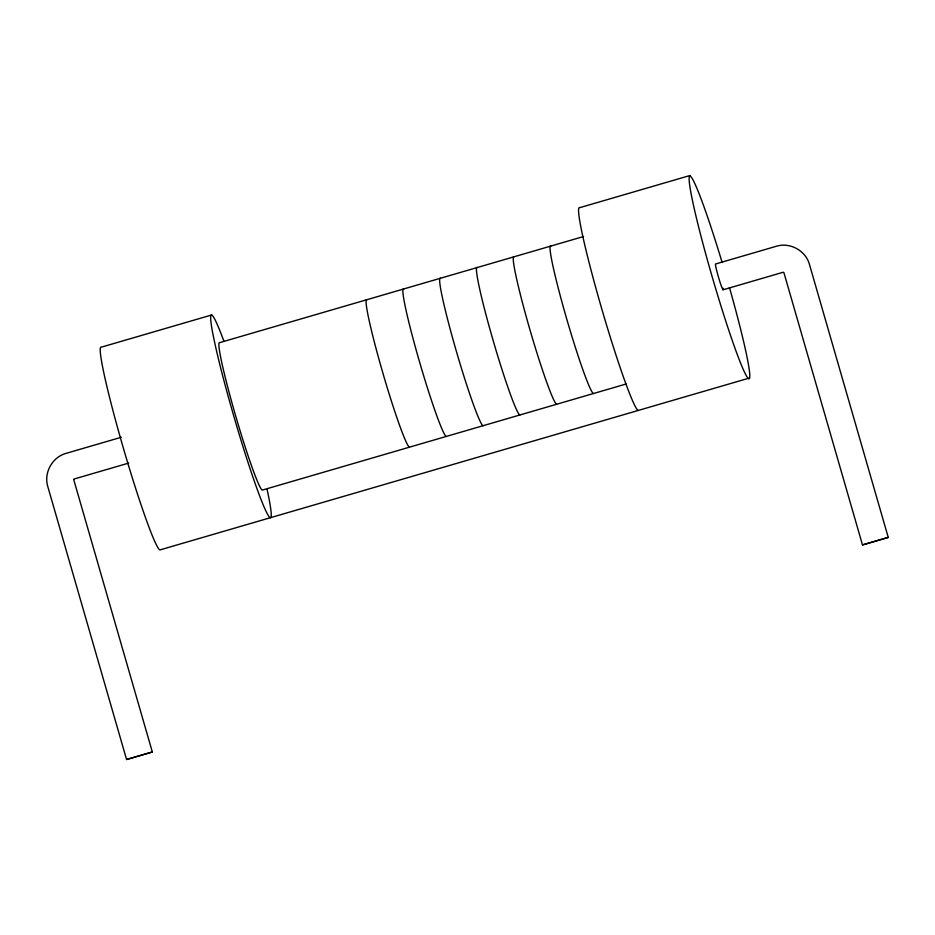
<?xml version="1.0" encoding="UTF-8"?>
<svg xmlns="http://www.w3.org/2000/svg" width="935" height="935" viewBox="0 0 935 935"><rect width="100%" height="100%" fill="white"/><g stroke="black" fill="none" stroke-linecap="round" stroke-linejoin="round"><path stroke-width="1.4" d="M121.293 437.264L65.719 453.475C52.208 457.308 43.723 472.783 47.708 486.247L126.576 759.5L152.335 751.985L73.713 479.573M152.335 751.985L126.576 759.5M783.869 272.517L862.491 544.93L888.25 537.415L809.383 264.161C805.596 250.662 790.157 242.13 776.716 246.162L715.579 263.986A13.441 0.865 73.7 0 0 719.319 279.939A13.441 0.865 73.7 0 0 723.024 288.214M888.25 537.415L862.491 544.93M211.696 314.978L101.307 347.166A105.62 6.814 73.7 0 0 122.801 446.194A105.62 6.814 73.7 0 0 159.838 549.944L748.573 378.278M690.042 175.499L579.653 207.687A105.62 6.814 73.7 0 0 601.147 306.727A105.62 6.814 73.7 0 0 638.184 410.465M583.545 236.532L219.678 342.631A76.81 4.955 73.7 0 0 235.304 414.649A76.81 4.955 73.7 0 0 262.244 490.104L626.111 384.005M74.005 479.036L128.691 463.094M723.035 289.792L783.32 272.214M729.464 287.583A105.62 6.814 73.7 0 1 740.765 363.54A105.62 6.814 73.7 0 1 690.836 192.248A105.62 6.814 73.7 0 1 722.147 262.501M593.409 393.542A76.81 4.955 73.7 0 1 566.47 318.099A76.81 4.955 73.7 0 1 550.844 246.069M409.425 447.187A76.81 4.955 73.7 0 1 382.497 371.744A76.81 4.955 73.7 0 1 366.859 299.714M267.153 489.718A105.62 6.814 73.7 0 1 256.856 488.339A105.62 6.814 73.7 0 1 215.623 346.862A105.62 6.814 73.7 0 1 223.71 340.679M556.606 404.271A76.81 4.955 73.7 0 1 529.678 328.828A76.81 4.955 73.7 0 1 514.04 256.798M519.813 415A76.81 4.955 73.7 0 1 492.874 339.557A76.81 4.955 73.7 0 1 477.247 267.527M483.021 425.729A76.81 4.955 73.7 0 1 456.081 350.286A76.81 4.955 73.7 0 1 440.455 278.256M446.229 436.458A76.81 4.955 73.7 0 1 419.289 361.015A76.81 4.955 73.7 0 1 403.663 288.985"/></g></svg>
